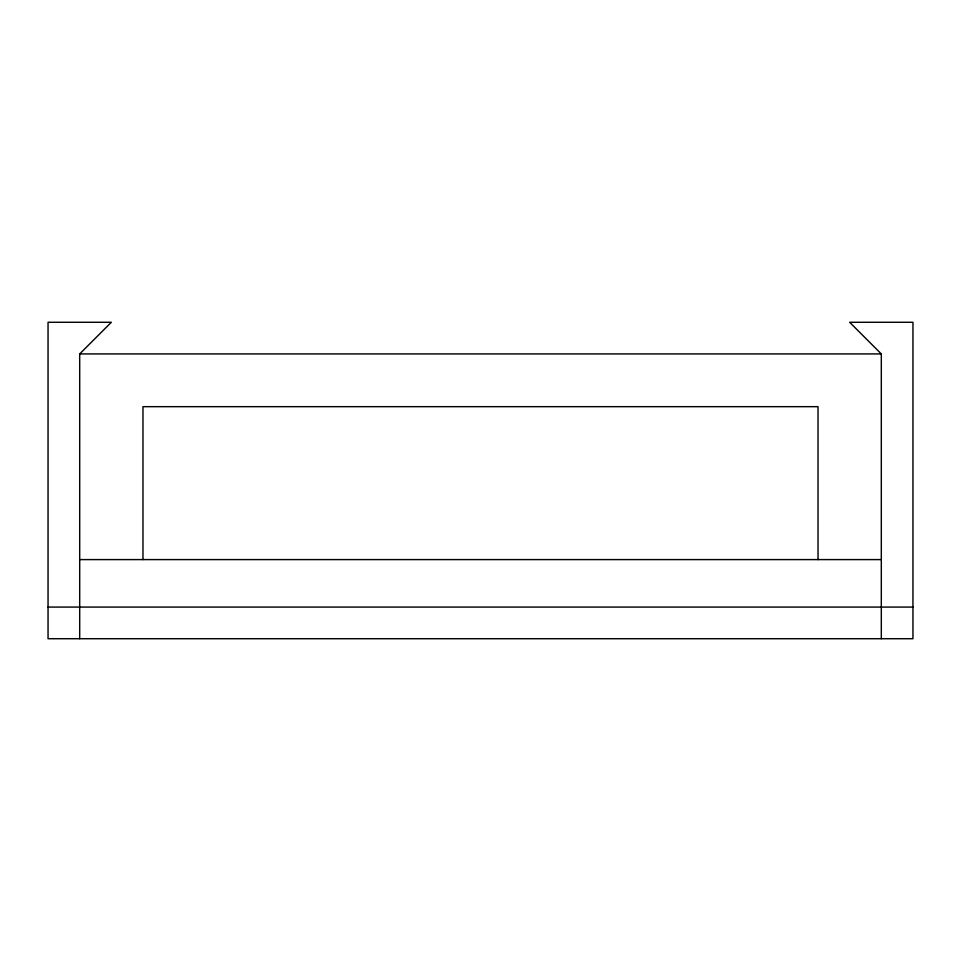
<?xml version="1.0" encoding="UTF-8"?>
<svg xmlns="http://www.w3.org/2000/svg" width="961" height="961" viewBox="0 0 961 961"><rect width="100%" height="100%" fill="white"/><g stroke="black" fill="none" stroke-linecap="round" stroke-linejoin="round"><path stroke-width="1.44" d="M79.691 638.717L79.691 353.924L111.332 322.283L48.05 322.283L48.05 638.717L912.95 638.717L912.95 322.283L849.668 322.283L881.309 353.924L881.309 638.717M79.691 353.924L881.309 353.924M79.691 559.602L881.309 559.602M48.05 607.076L912.95 607.076M818.027 559.602L818.027 406.671L142.973 406.671L142.973 559.602"/></g></svg>
